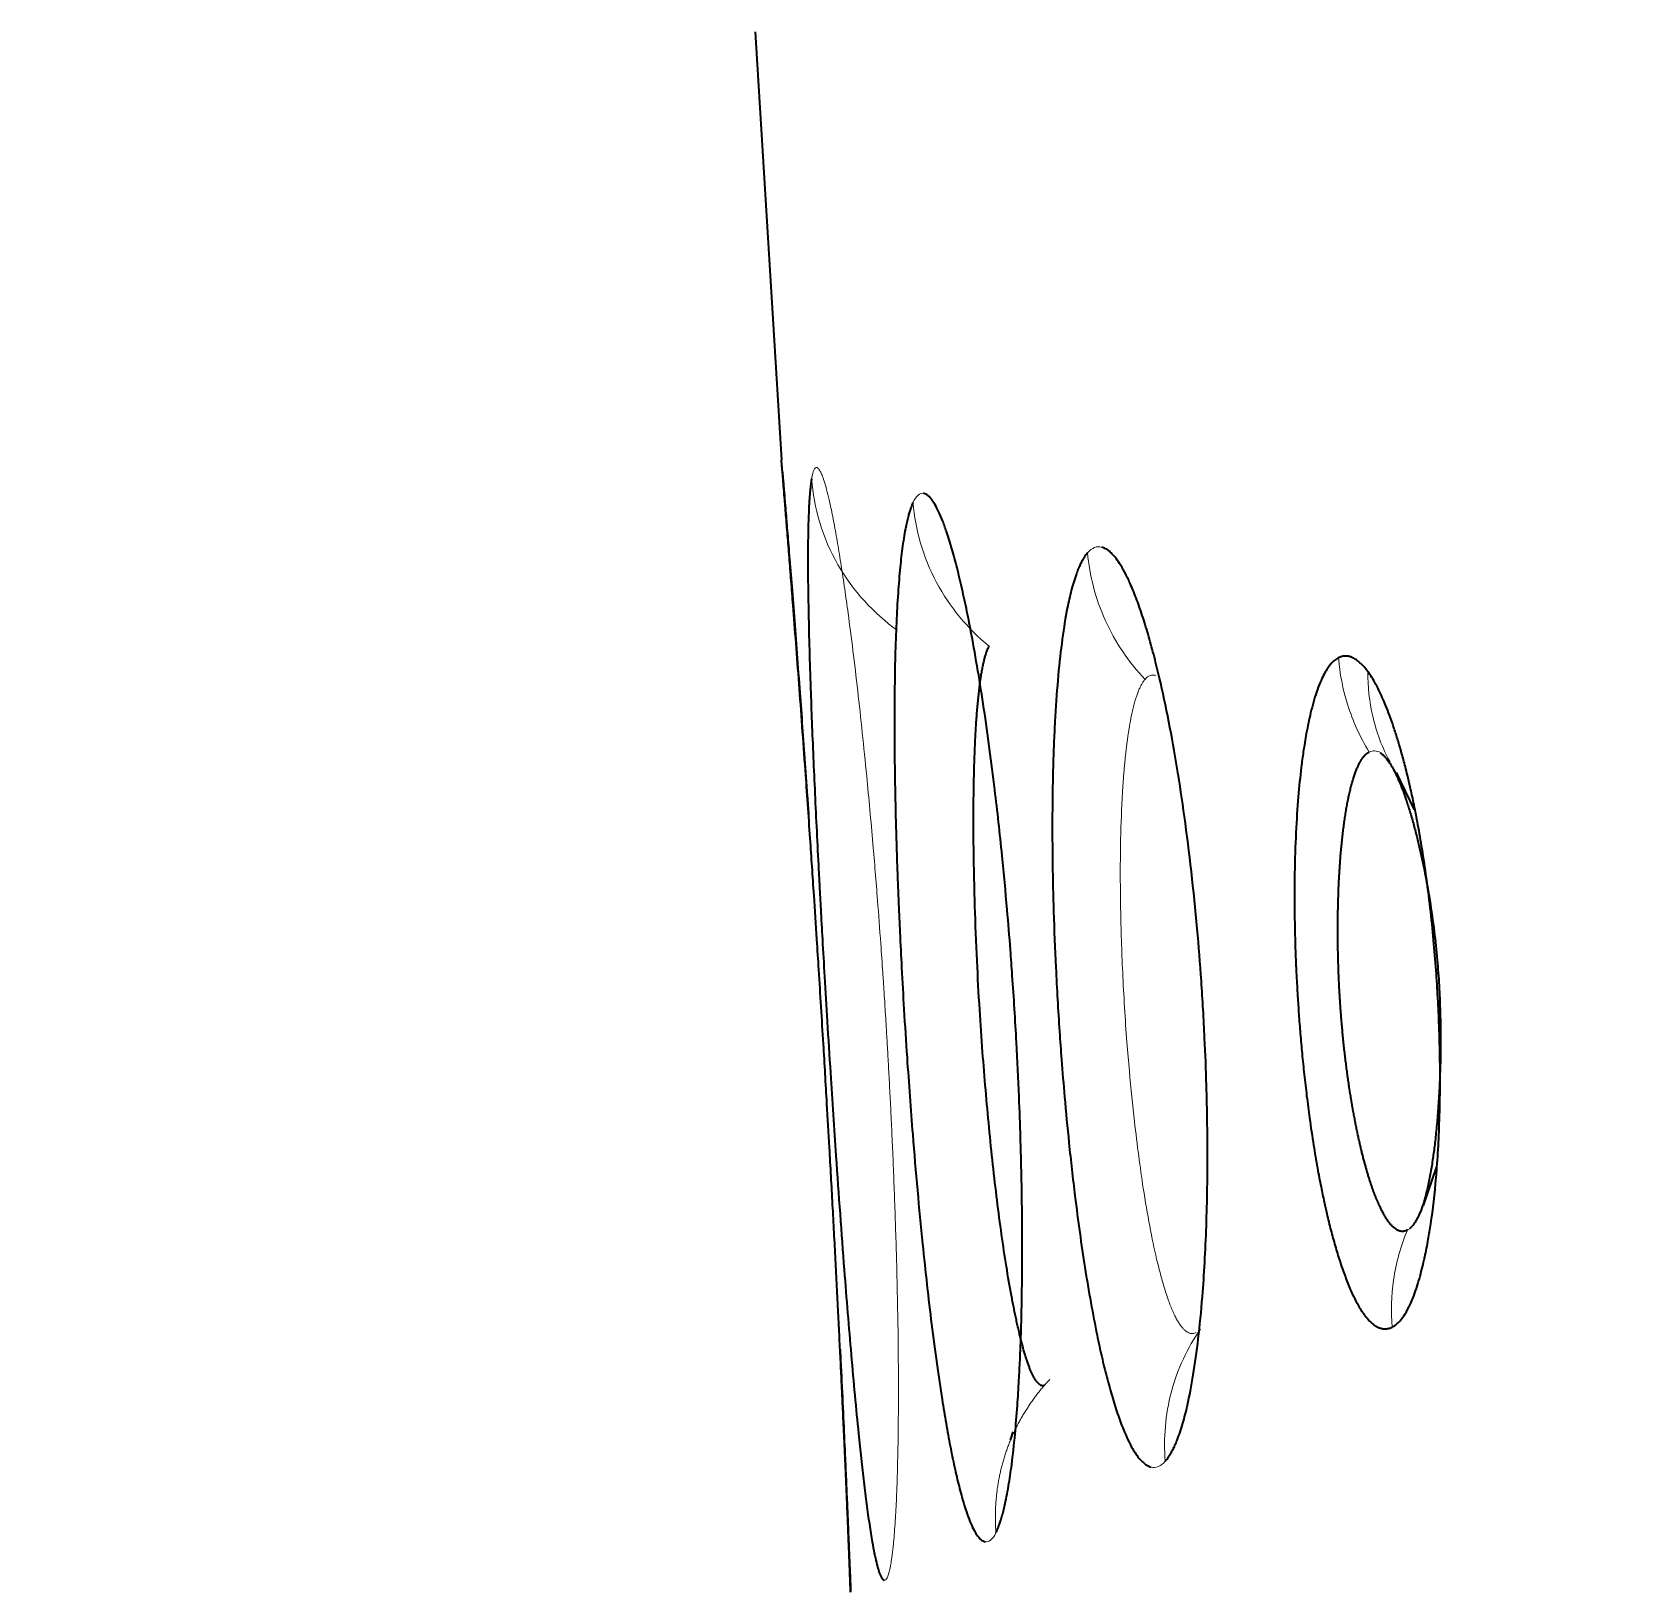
# Model space of a CAD drawing. Header units: inches. Extents: x -1096 to 3103, y -191 to 3207.
# Drawn here: x 3075.019 to 3078.842, y 1539.965 to 1543.708 of the extents above; entities that cross this region are included whole.
import ezdxf

# ---------------------------------------------------------------- set-up
doc = ezdxf.new("R2010")
doc.units = ezdxf.units.IN

msp = doc.modelspace()

# ---------------------------------------------------------------- linework, layer by layer
at = {"lineweight": 35}
for p, q in [((3076.7545, 1543.708), (3076.8173, 1542.681)), ((3078.3367, 1541.8415), (3078.2933, 1541.931)), ((3078.3584, 1540.8928), (3078.3902, 1540.9865)), ((3077.3673, 1540.3294), (3077.3738, 1540.3494)), ((3076.9836, 1539.9651), (3076.9824, 1539.9945))]:
    msp.add_line(p, q, dxfattribs=at)
at = {"lineweight": 13}
for points, knots in [([(3082.665, 1493.7042), (3082.6004, 1494.6346), (3082.4711, 1496.4949), (3082.2773, 1499.2845), (3082.0837, 1502.0724), (3081.8901, 1504.8587), (3081.6967, 1507.6432), (3081.5035, 1510.4261), (3081.3103, 1513.2073), (3081.1174, 1515.9868), (3080.9245, 1518.7646), (3080.7318, 1521.5408), (3080.5392, 1524.3152), (3080.3468, 1527.088), (3080.1545, 1529.8591), (3079.9623, 1532.6286), (3079.7703, 1535.3963), (3079.5785, 1538.1624), (3079.3867, 1540.9268), (3079.1952, 1543.6895), (3079.0037, 1546.4505), (3078.8124, 1549.2098), (3078.6213, 1551.9675), (3078.4303, 1554.7235), (3078.2395, 1557.4778), (3078.0488, 1560.2304), (3077.8583, 1562.9813), (3077.6679, 1565.7306), (3077.4776, 1568.4781), (3077.2876, 1571.224), (3077.0976, 1573.9683), (3076.9079, 1576.7108), (3076.7183, 1579.4516), (3076.5288, 1582.1908), (3076.3395, 1584.9283), (3076.1504, 1587.6641), (3075.9614, 1590.3983), (3075.7726, 1593.1307), (3075.5839, 1595.8615), (3075.3954, 1598.5906), (3075.2071, 1601.318), (3075.0816, 1603.1357), (3075.0189, 1604.0443)], [0, 0, 0, 0, 0.025296, 0.050577, 0.075843, 0.101093, 0.126328, 0.151549, 0.176754, 0.201943, 0.227118, 0.252277, 0.277422, 0.302551, 0.327664, 0.352763, 0.377847, 0.402915, 0.427968, 0.453006, 0.478029, 0.503036, 0.528029, 0.553006, 0.577968, 0.602915, 0.627846, 0.652763, 0.677664, 0.70255, 0.727421, 0.752277, 0.777118, 0.801943, 0.826753, 0.851548, 0.876328, 0.901093, 0.925842, 0.950577, 0.975296, 1, 1, 1, 1]), ([(3077.0776, 1540.0201), (3077.0779, 1540.0215), (3077.0785, 1540.0244), (3077.0794, 1540.0294), (3077.0805, 1540.0356), (3077.0817, 1540.0431), (3077.0829, 1540.0522), (3077.0843, 1540.0629), (3077.0857, 1540.0757), (3077.0881, 1540.1004), (3077.0911, 1540.1394), (3077.0941, 1540.1998), (3077.0962, 1540.2657), (3077.0976, 1540.3341), (3077.0981, 1540.3955), (3077.0983, 1540.4468), (3077.0982, 1540.4859), (3077.098, 1540.5114), (3077.0978, 1540.5488), (3077.0972, 1540.6032), (3077.0957, 1540.6807), (3077.0939, 1540.7569), (3077.0917, 1540.831), (3077.0893, 1540.9025), (3077.0867, 1540.9708), (3077.0839, 1541.0356), (3077.0811, 1541.0965), (3077.0783, 1541.1534), (3077.0755, 1541.2061), (3077.0729, 1541.2544), (3077.0703, 1541.2983), (3077.068, 1541.3377), (3077.0658, 1541.3725), (3077.0639, 1541.4027), (3077.0622, 1541.4284), (3077.0596, 1541.4674), (3077.0551, 1541.5326), (3077.0473, 1541.6364), (3077.0362, 1541.772), (3077.0238, 1541.9064), (3077.0115, 1542.0281), (3077.0005, 1542.129), (3076.9891, 1542.2252), (3076.9786, 1542.306), (3076.9692, 1542.3733), (3076.9608, 1542.4294), (3076.9522, 1542.4821), (3076.9436, 1542.5303), (3076.9358, 1542.569), (3076.9289, 1542.5989), (3076.923, 1542.6213), (3076.9176, 1542.6382), (3076.9129, 1542.6497), (3076.9092, 1542.6567), (3076.9063, 1542.6605), (3076.904, 1542.6623), (3076.9028, 1542.6628), (3076.9023, 1542.663)], [0, 0, 0, 0, 0.004871, 0.010578, 0.01712, 0.024496, 0.032707, 0.04175, 0.051625, 0.062329, 0.094589, 0.123218, 0.15516, 0.18238, 0.204891, 0.222679, 0.235716, 0.243991, 0.247499, 0.271695, 0.294713, 0.316538, 0.337157, 0.356565, 0.37478, 0.391814, 0.407679, 0.422379, 0.435915, 0.448289, 0.459502, 0.469554, 0.478448, 0.486184, 0.492762, 0.498184, 0.516133, 0.543052, 0.578986, 0.624001, 0.654391, 0.6855, 0.717302, 0.749771, 0.772746, 0.796758, 0.821822, 0.847959, 0.875186, 0.895512, 0.916051, 0.936799, 0.954889, 0.970256, 0.9829, 0.992817, 1, 1, 1, 1]), ([(3076.8899, 1542.6362), (3076.895, 1542.5663), (3076.9372, 1542.4232), (3077.0391, 1542.3129), (3077.0955, 1542.2725)], [0, 0, 0, 0, 0.506112, 1, 1, 1, 1]), ([(3077.1331, 1542.579), (3077.1385, 1542.5141), (3077.1765, 1542.3817), (3077.2655, 1542.2754), (3077.3156, 1542.2344)], [0, 0, 0, 0, 0.504387, 1, 1, 1, 1]), ([(3077.552, 1542.4583), (3077.5568, 1542.4039), (3077.5855, 1542.2919), (3077.6511, 1542.1955), (3077.6899, 1542.1547)], [0, 0, 0, 0, 0.494789, 1, 1, 1, 1]), ([(3078.1542, 1542.2064), (3078.1572, 1542.169), (3078.1725, 1542.0898), (3078.2061, 1542.0159), (3078.2279, 1541.9804)], [0, 0, 0, 0, 0.474729, 1, 1, 1, 1]), ([(3077.6899, 1542.1547), (3077.6893, 1542.1539), (3077.6879, 1542.1523), (3077.6859, 1542.1495), (3077.6839, 1542.1465), (3077.682, 1542.1432), (3077.68, 1542.1397), (3077.6781, 1542.1359), (3077.6763, 1542.1318), (3077.6744, 1542.1274), (3077.6726, 1542.1228), (3077.6708, 1542.1179), (3077.6691, 1542.1127), (3077.6674, 1542.1073), (3077.6657, 1542.1016), (3077.664, 1542.0957), (3077.6624, 1542.0895), (3077.6608, 1542.083), (3077.6592, 1542.0762), (3077.6577, 1542.0692), (3077.6562, 1542.062), (3077.6548, 1542.0545), (3077.6534, 1542.0467), (3077.652, 1542.0387), (3077.6507, 1542.0305), (3077.6494, 1542.022), (3077.6481, 1542.0132), (3077.6469, 1542.0042), (3077.6457, 1541.995), (3077.6446, 1541.9855), (3077.6435, 1541.9758), (3077.6424, 1541.9659), (3077.6414, 1541.9557), (3077.6404, 1541.9453), (3077.6395, 1541.9347), (3077.6386, 1541.9239), (3077.6378, 1541.9129), (3077.637, 1541.9016), (3077.6362, 1541.8902), (3077.6355, 1541.8785), (3077.6349, 1541.8667), (3077.6327, 1541.8231), (3077.6303, 1541.7392), (3077.6307, 1541.6033), (3077.6357, 1541.4487), (3077.6436, 1541.316), (3077.6538, 1541.1963), (3077.6661, 1541.0756), (3077.687, 1540.9157), (3077.708, 1540.8037), (3077.7232, 1540.742), (3077.7285, 1540.7216), (3077.7339, 1540.7028), (3077.7392, 1540.6854), (3077.7445, 1540.6696), (3077.7498, 1540.6552), (3077.755, 1540.6423), (3077.7602, 1540.6307), (3077.7653, 1540.6206), (3077.7704, 1540.6118), (3077.7754, 1540.6044), (3077.7804, 1540.5982), (3077.7852, 1540.5932), (3077.79, 1540.5895), (3077.7947, 1540.587), (3077.7993, 1540.5855), (3077.8038, 1540.5852), (3077.8083, 1540.5858), (3077.8112, 1540.5871), (3077.8126, 1540.5877)], [0, 0, 0, 0, 0.005972, 0.011955, 0.017951, 0.02396, 0.02998, 0.036012, 0.042055, 0.048111, 0.054177, 0.060255, 0.066344, 0.072444, 0.078555, 0.084677, 0.09081, 0.096952, 0.103106, 0.109269, 0.115443, 0.121626, 0.127819, 0.134022, 0.140234, 0.146455, 0.152686, 0.158926, 0.165175, 0.171432, 0.177698, 0.183972, 0.190255, 0.196546, 0.202844, 0.209151, 0.215465, 0.221787, 0.228116, 0.234452, 0.240795, 0.247145, 0.303261, 0.364171, 0.429645, 0.499403, 0.528824, 0.581401, 0.656184, 0.751772, 0.766496, 0.781024, 0.795358, 0.809499, 0.823451, 0.837216, 0.850794, 0.86419, 0.877403, 0.890438, 0.903295, 0.915977, 0.928485, 0.940822, 0.952989, 0.964989, 0.976822, 0.988492, 1, 1, 1, 1]), ([(3078.2247, 1542.173), (3078.2244, 1542.1371), (3078.2324, 1542.0612), (3078.2594, 1541.9905), (3078.2778, 1541.9565)], [0, 0, 0, 0, 0.475307, 1, 1, 1, 1]), ([(3078.2827, 1540.6009), (3078.2797, 1540.6382), (3078.2821, 1540.7185), (3078.3036, 1540.7957), (3078.3194, 1540.8336)], [0, 0, 0, 0, 0.47368, 1, 1, 1, 1]), ([(3077.7385, 1540.279), (3077.7339, 1540.334), (3077.7387, 1540.3911), (3077.7677, 1540.4999), (3077.7919, 1540.5514), (3077.823, 1540.596)], [0, 0, 0, 0, 0.5, 0.5, 1, 1, 1, 1]), ([(3077.3323, 1540.1078), (3077.332, 1540.1116), (3077.3315, 1540.1191), (3077.331, 1540.1304), (3077.3308, 1540.1417), (3077.3309, 1540.1531), (3077.3312, 1540.1645), (3077.3317, 1540.1759), (3077.3326, 1540.1874), (3077.3337, 1540.1988), (3077.3351, 1540.2103), (3077.3368, 1540.2217), (3077.3387, 1540.2331), (3077.3409, 1540.2445), (3077.3434, 1540.2558), (3077.3461, 1540.267), (3077.3492, 1540.2782), (3077.3525, 1540.2894), (3077.356, 1540.3004), (3077.3599, 1540.3113), (3077.364, 1540.3222), (3077.3684, 1540.3329), (3077.3731, 1540.3435), (3077.378, 1540.3539), (3077.3831, 1540.3643), (3077.3885, 1540.3745), (3077.3941, 1540.3846), (3077.3999, 1540.3945), (3077.406, 1540.4042), (3077.4123, 1540.4138), (3077.4187, 1540.4232), (3077.4254, 1540.4324), (3077.4323, 1540.4414), (3077.4393, 1540.4502), (3077.4465, 1540.4589), (3077.4539, 1540.4673), (3077.459, 1540.4727), (3077.4616, 1540.4754)], [0, 0, 0, 0, 0.027908, 0.055946, 0.084105, 0.112377, 0.140752, 0.16922, 0.197774, 0.226402, 0.255097, 0.283849, 0.31265, 0.341491, 0.370364, 0.399263, 0.428179, 0.457105, 0.486037, 0.514968, 0.543893, 0.572806, 0.601702, 0.630574, 0.659415, 0.688216, 0.716971, 0.745671, 0.774306, 0.802869, 0.83135, 0.85974, 0.888029, 0.916209, 0.94427, 0.972204, 1, 1, 1, 1])]:
    msp.add_open_spline(points, degree=3, knots=knots, dxfattribs=at)
at = {"lineweight": 35}
for points, knots in [([(3076.9824, 1539.9945), (3076.9824, 1539.9959), (3076.9822, 1539.999), (3076.982, 1540.0043), (3076.9818, 1540.0107), (3076.9815, 1540.0186), (3076.9811, 1540.028), (3076.9806, 1540.0392), (3076.9801, 1540.0525), (3076.9791, 1540.0781), (3076.9775, 1540.1184), (3076.9748, 1540.1812), (3076.9719, 1540.2499), (3076.9687, 1540.3215), (3076.9658, 1540.3852), (3076.9634, 1540.4379), (3076.9615, 1540.4774), (3076.9604, 1540.5021), (3076.9589, 1540.5326), (3076.9569, 1540.5747), (3076.9539, 1540.6353), (3076.9507, 1540.6978), (3076.9474, 1540.762), (3076.944, 1540.8276), (3076.9404, 1540.8943), (3076.9367, 1540.9623), (3076.9321, 1541.0431), (3076.9261, 1541.1488), (3076.9177, 1541.2914), (3076.9095, 1541.4233), (3076.9019, 1541.5423), (3076.895, 1541.6483), (3076.8858, 1541.7852), (3076.8763, 1541.9209), (3076.8674, 1542.0438), (3076.8598, 1542.146), (3076.8525, 1542.2432), (3076.8462, 1542.3246), (3076.8409, 1542.3924), (3076.8364, 1542.449), (3076.8322, 1542.5019), (3076.8283, 1542.5503), (3076.8252, 1542.589), (3076.8227, 1542.6189), (3076.8209, 1542.6411), (3076.8195, 1542.6577), (3076.8185, 1542.6689), (3076.818, 1542.6756), (3076.8177, 1542.6791), (3076.8175, 1542.6806), (3076.8175, 1542.6809), (3076.8175, 1542.6811)], [0, 0, 0, 0, 0.004851, 0.010544, 0.017077, 0.024451, 0.032664, 0.041716, 0.051605, 0.062329, 0.094554, 0.123216, 0.155817, 0.183478, 0.20621, 0.223998, 0.236815, 0.244647, 0.247492, 0.265422, 0.283346, 0.301256, 0.319144, 0.336999, 0.354814, 0.372597, 0.390528, 0.417453, 0.453346, 0.498174, 0.516577, 0.543646, 0.579428, 0.623988, 0.65447, 0.68561, 0.717381, 0.749756, 0.77274, 0.796758, 0.821822, 0.847956, 0.875175, 0.895509, 0.91605, 0.936793, 0.954918, 0.970304, 0.982949, 0.99285, 1, 1, 1, 1]), ([(3076.8199, 1542.6517), (3076.82, 1542.6501), (3076.8203, 1542.6466), (3076.8208, 1542.6404), (3076.8215, 1542.6326), (3076.8223, 1542.6229), (3076.8233, 1542.6109), (3076.8245, 1542.5962), (3076.8267, 1542.5696), (3076.83, 1542.5288), (3076.835, 1542.4674), (3076.8405, 1542.3979), (3076.8468, 1542.3179), (3076.8535, 1542.2299), (3076.8603, 1542.1404), (3076.8668, 1542.0517), (3076.873, 1541.9655), (3076.8783, 1541.8908), (3076.8815, 1541.8449), (3076.8826, 1541.8294)], [0, 0, 0, 0, 0.016385, 0.036154, 0.059304, 0.085832, 0.115732, 0.148994, 0.185602, 0.281552, 0.367082, 0.46002, 0.552803, 0.645422, 0.737888, 0.812881, 0.887715, 0.962435, 1, 1, 1, 1]), ([(3076.8899, 1542.6362), (3076.8897, 1542.6347), (3076.8891, 1542.6314), (3076.8883, 1542.6254), (3076.8874, 1542.618), (3076.8864, 1542.6087), (3076.8853, 1542.5971), (3076.8843, 1542.5831), (3076.8829, 1542.5575), (3076.8815, 1542.518), (3076.8808, 1542.4585), (3076.8811, 1542.3908), (3076.8823, 1542.3129), (3076.8843, 1542.227), (3076.8871, 1542.1395), (3076.8903, 1542.0528), (3076.8938, 1541.9684), (3076.8977, 1541.8808), (3076.902, 1541.7904), (3076.9057, 1541.716), (3076.909, 1541.6536), (3076.912, 1541.5984), (3076.916, 1541.5259), (3076.9212, 1541.4361), (3076.9276, 1541.3289), (3076.9366, 1541.1847), (3076.9501, 1540.9812), (3076.964, 1540.7884), (3076.9763, 1540.6333), (3076.9848, 1540.5324), (3076.9935, 1540.4351), (3077.0015, 1540.353), (3077.0087, 1540.2845), (3077.0152, 1540.2278), (3077.0218, 1540.1748), (3077.0286, 1540.1266), (3077.0348, 1540.0879), (3077.0404, 1540.0578), (3077.0454, 1540.0353), (3077.05, 1540.0183), (3077.0541, 1540.0068), (3077.0575, 1539.9998), (3077.0603, 1539.9959), (3077.0624, 1539.994), (3077.0636, 1539.9935), (3077.0642, 1539.9933)], [0, 0, 0, 0, 0.005494, 0.012115, 0.01986, 0.028729, 0.03872, 0.049829, 0.062052, 0.094151, 0.122729, 0.153801, 0.184823, 0.215792, 0.246711, 0.271794, 0.29682, 0.321805, 0.346754, 0.371667, 0.381839, 0.396331, 0.415138, 0.438248, 0.465644, 0.497302, 0.548712, 0.623102, 0.653082, 0.684066, 0.71606, 0.749093, 0.772387, 0.796618, 0.821777, 0.847855, 0.874829, 0.895219, 0.915809, 0.936603, 0.954502, 0.96979, 0.982469, 0.99254, 1, 1, 1, 1]), ([(3077.1331, 1542.579), (3077.1325, 1542.5776), (3077.1312, 1542.5747), (3077.1291, 1542.5694), (3077.1267, 1542.5627), (3077.1241, 1542.5543), (3077.1212, 1542.5439), (3077.1181, 1542.5311), (3077.1132, 1542.5078), (3077.1074, 1542.4715), (3077.1013, 1542.4167), (3077.0965, 1542.3541), (3077.0926, 1542.2817), (3077.09, 1542.2017), (3077.0887, 1542.1143), (3077.0885, 1542.0199), (3077.0895, 1541.9196), (3077.0917, 1541.8148), (3077.0943, 1541.7303), (3077.0967, 1541.6636), (3077.0988, 1541.6108), (3077.1018, 1541.5424), (3077.106, 1541.458), (3077.1116, 1541.3579), (3077.1202, 1541.2236), (3077.1343, 1541.0318), (3077.154, 1540.8133), (3077.178, 1540.5994), (3077.1974, 1540.4604), (3077.2125, 1540.3689), (3077.2224, 1540.3145), (3077.2328, 1540.2637), (3077.2437, 1540.2174), (3077.2539, 1540.1801), (3077.2634, 1540.1509), (3077.272, 1540.1288), (3077.2801, 1540.1121), (3077.2874, 1540.1005), (3077.2936, 1540.0932), (3077.2987, 1540.089), (3077.3027, 1540.0868), (3077.305, 1540.0861), (3077.306, 1540.0858)], [0, 0, 0, 0, 0.005535, 0.012183, 0.019942, 0.028811, 0.038788, 0.049871, 0.062054, 0.094209, 0.122734, 0.153803, 0.184827, 0.215802, 0.246733, 0.278099, 0.30937, 0.340568, 0.371697, 0.382255, 0.396981, 0.415868, 0.438907, 0.466079, 0.497361, 0.548022, 0.623188, 0.68393, 0.749069, 0.772479, 0.79677, 0.821932, 0.847957, 0.874823, 0.895203, 0.915794, 0.936601, 0.954404, 0.969644, 0.982324, 0.992443, 1, 1, 1, 1]), ([(3077.3323, 1540.1078), (3077.333, 1540.1092), (3077.3344, 1540.1123), (3077.3368, 1540.1177), (3077.3395, 1540.1245), (3077.3425, 1540.133), (3077.3458, 1540.1435), (3077.3494, 1540.1562), (3077.3552, 1540.1797), (3077.3623, 1540.2162), (3077.3708, 1540.2737), (3077.3779, 1540.3383), (3077.3835, 1540.4074), (3077.3873, 1540.4681), (3077.3898, 1540.517), (3077.3912, 1540.5518), (3077.3927, 1540.5944), (3077.3942, 1540.6513), (3077.3953, 1540.7306), (3077.3955, 1540.813), (3077.3949, 1540.8981), (3077.3934, 1540.9787), (3077.3911, 1541.0638), (3077.3875, 1541.1631), (3077.3813, 1541.2935), (3077.374, 1541.4115), (3077.3662, 1541.5177), (3077.3584, 1541.6143), (3077.3462, 1541.7442), (3077.3319, 1541.8734), (3077.317, 1541.99), (3077.3035, 1542.0857), (3077.2889, 1542.1775), (3077.2752, 1542.2548), (3077.2625, 1542.3193), (3077.2509, 1542.3731), (3077.2388, 1542.4236), (3077.2262, 1542.4699), (3077.2146, 1542.5072), (3077.204, 1542.5364), (3077.1945, 1542.5583), (3077.1857, 1542.575), (3077.1778, 1542.5866), (3077.1713, 1542.5938), (3077.166, 1542.5979), (3077.162, 1542.6), (3077.1597, 1542.6007), (3077.1587, 1542.601)], [0, 0, 0, 0, 0.005679, 0.012434, 0.020265, 0.029172, 0.039152, 0.050205, 0.062327, 0.094652, 0.123214, 0.158, 0.187168, 0.210728, 0.228653, 0.240913, 0.247497, 0.272601, 0.297685, 0.322728, 0.347701, 0.372604, 0.391847, 0.41921, 0.454671, 0.498201, 0.514895, 0.541397, 0.577751, 0.624024, 0.654257, 0.685314, 0.71717, 0.749799, 0.77284, 0.796886, 0.821949, 0.848052, 0.87521, 0.895528, 0.916063, 0.936811, 0.954812, 0.970135, 0.982776, 0.992733, 1, 1, 1, 1]), ([(3077.552, 1542.4583), (3077.5511, 1542.4573), (3077.5492, 1542.455), (3077.5462, 1542.4508), (3077.5427, 1542.4455), (3077.5388, 1542.4388), (3077.5345, 1542.4304), (3077.5299, 1542.4201), (3077.5225, 1542.401), (3077.5133, 1542.371), (3077.5017, 1542.3198), (3077.4909, 1542.2532), (3077.4812, 1542.1663), (3077.4755, 1542.0887), (3077.4721, 1542.0231), (3077.4698, 1541.9677), (3077.4678, 1541.8885), (3077.4672, 1541.801), (3077.468, 1541.7004), (3077.4704, 1541.5924), (3077.4757, 1541.4578), (3077.4826, 1541.3386), (3077.49, 1541.2353), (3077.4973, 1541.1456), (3077.5078, 1541.0353), (3077.5236, 1540.8957), (3077.5457, 1540.7364), (3077.5682, 1540.6116), (3077.5862, 1540.5288), (3077.5982, 1540.4795), (3077.6109, 1540.4334), (3077.6243, 1540.3912), (3077.637, 1540.3569), (3077.6489, 1540.3298), (3077.6598, 1540.309), (3077.6702, 1540.2929), (3077.6796, 1540.2815), (3077.6876, 1540.2741), (3077.6942, 1540.2695), (3077.6995, 1540.2668), (3077.7025, 1540.2657), (3077.7039, 1540.2652)], [0, 0, 0, 0, 0.005607, 0.012302, 0.020083, 0.028949, 0.0389, 0.049931, 0.062039, 0.09429, 0.122704, 0.164093, 0.205413, 0.246661, 0.2615, 0.282312, 0.30911, 0.346899, 0.371661, 0.408236, 0.450128, 0.497272, 0.518111, 0.546036, 0.581065, 0.623252, 0.683675, 0.749134, 0.772649, 0.796989, 0.822148, 0.848115, 0.87487, 0.895219, 0.915802, 0.936626, 0.954273, 0.969433, 0.982108, 0.992297, 1, 1, 1, 1]), ([(3077.7385, 1540.279), (3077.7394, 1540.2801), (3077.7414, 1540.2825), (3077.7446, 1540.2867), (3077.7483, 1540.2921), (3077.7525, 1540.2989), (3077.757, 1540.3073), (3077.762, 1540.3176), (3077.7701, 1540.3368), (3077.7804, 1540.3671), (3077.7987, 1540.4389), (3077.8152, 1540.5394), (3077.8273, 1540.6635), (3077.8335, 1540.7552), (3077.8374, 1540.8425), (3077.8396, 1540.934), (3077.8401, 1541.0179), (3077.8394, 1541.1004), (3077.8374, 1541.1885), (3077.8331, 1541.3016), (3077.8258, 1541.4276), (3077.8115, 1541.6084), (3077.7917, 1541.7819), (3077.7673, 1541.9437), (3077.7472, 1542.0558), (3077.7285, 1542.1433), (3077.7122, 1542.2096), (3077.699, 1542.2582), (3077.685, 1542.3041), (3077.6703, 1542.3465), (3077.6563, 1542.3809), (3077.6435, 1542.408), (3077.6319, 1542.4287), (3077.6209, 1542.4447), (3077.611, 1542.4561), (3077.6027, 1542.4635), (3077.5959, 1542.468), (3077.5906, 1542.4706), (3077.5875, 1542.4716), (3077.5862, 1542.4721)], [0, 0, 0, 0, 0.005759, 0.012569, 0.020429, 0.029339, 0.039298, 0.050303, 0.062353, 0.094825, 0.123265, 0.204929, 0.247428, 0.278823, 0.310177, 0.341444, 0.372596, 0.393012, 0.420777, 0.455872, 0.498271, 0.537025, 0.623967, 0.664109, 0.706062, 0.749764, 0.772822, 0.796879, 0.82195, 0.848056, 0.875213, 0.895506, 0.916041, 0.936812, 0.954675, 0.969928, 0.982569, 0.992595, 1, 1, 1, 1]), ([(3077.4488, 1540.4609), (3077.4483, 1540.4607), (3077.4473, 1540.4604), (3077.4457, 1540.4601), (3077.4442, 1540.4601), (3077.4426, 1540.4603), (3077.4411, 1540.4608), (3077.4395, 1540.4614), (3077.438, 1540.4623), (3077.4364, 1540.4634), (3077.4349, 1540.4647), (3077.4333, 1540.4662), (3077.4318, 1540.4679), (3077.4302, 1540.4698), (3077.4286, 1540.4719), (3077.4271, 1540.4742), (3077.4255, 1540.4767), (3077.424, 1540.4793), (3077.4224, 1540.4822), (3077.4209, 1540.4852), (3077.4193, 1540.4884), (3077.4178, 1540.4917), (3077.4162, 1540.4952), (3077.4147, 1540.4989), (3077.4131, 1540.5028), (3077.4116, 1540.5068), (3077.4101, 1540.5109), (3077.4085, 1540.5152), (3077.407, 1540.5197), (3077.4055, 1540.5242), (3077.404, 1540.529), (3077.4024, 1540.5339), (3077.4009, 1540.5389), (3077.3994, 1540.544), (3077.3979, 1540.5493), (3077.3964, 1540.5546), (3077.395, 1540.5602), (3077.3935, 1540.5658), (3077.392, 1540.5715), (3077.3905, 1540.5774), (3077.3891, 1540.5833), (3077.3876, 1540.5894), (3077.3862, 1540.5956), (3077.3848, 1540.6018), (3077.3833, 1540.6082), (3077.3819, 1540.6146), (3077.3805, 1540.6212), (3077.3791, 1540.6278), (3077.3777, 1540.6345), (3077.3763, 1540.6413), (3077.3749, 1540.6482), (3077.3735, 1540.6551), (3077.3722, 1540.6621), (3077.3708, 1540.6691), (3077.3658, 1540.6958), (3077.3573, 1540.7449), (3077.3457, 1540.8219), (3077.3349, 1540.904), (3077.3249, 1540.99), (3077.3158, 1541.0787), (3077.3075, 1541.1691), (3077.2998, 1541.2636), (3077.2927, 1541.3674), (3077.2864, 1541.4853), (3077.2813, 1541.6172), (3077.2782, 1541.7585), (3077.2783, 1541.8578), (3077.2795, 1541.9167), (3077.28, 1541.9387), (3077.2806, 1541.9601), (3077.2814, 1541.9809), (3077.2822, 1542.001), (3077.2832, 1542.0204), (3077.2843, 1542.0392), (3077.2854, 1542.0573), (3077.2867, 1542.0747), (3077.2881, 1542.0913), (3077.2896, 1542.1073), (3077.2912, 1542.1224), (3077.2929, 1542.1368), (3077.2947, 1542.1504), (3077.2966, 1542.1632), (3077.2986, 1542.1752), (3077.3007, 1542.1863), (3077.303, 1542.1966), (3077.3053, 1542.206), (3077.3077, 1542.2145), (3077.3103, 1542.2221), (3077.3129, 1542.2288), (3077.3147, 1542.2325), (3077.3156, 1542.2344)], [0, 0, 0, 0, 0.005385, 0.010743, 0.016075, 0.021379, 0.026657, 0.031908, 0.037132, 0.042331, 0.047503, 0.05265, 0.057771, 0.062867, 0.067937, 0.072983, 0.078003, 0.082999, 0.08797, 0.092916, 0.097838, 0.102736, 0.107609, 0.112459, 0.117284, 0.122086, 0.126864, 0.131618, 0.136349, 0.141057, 0.145741, 0.150403, 0.155041, 0.159656, 0.164247, 0.168814, 0.173358, 0.177878, 0.182373, 0.186844, 0.191291, 0.195713, 0.20011, 0.204483, 0.208831, 0.213154, 0.217452, 0.221726, 0.225974, 0.230197, 0.234395, 0.238568, 0.242716, 0.246838, 0.250935, 0.288681, 0.325823, 0.362396, 0.398404, 0.433842, 0.468715, 0.503056, 0.540782, 0.584789, 0.635038, 0.691409, 0.753762, 0.764457, 0.775149, 0.785841, 0.796532, 0.807223, 0.817915, 0.828606, 0.839297, 0.849989, 0.86068, 0.871371, 0.882062, 0.892754, 0.90345, 0.91415, 0.924857, 0.935573, 0.946299, 0.957033, 0.967773, 0.978515, 0.989258, 1, 1, 1, 1]), ([(3078.1542, 1542.2064), (3078.153, 1542.2057), (3078.1501, 1542.2041), (3078.1454, 1542.2007), (3078.1398, 1542.1958), (3078.1333, 1542.1887), (3078.1261, 1542.1786), (3078.1182, 1542.165), (3078.1098, 1542.147), (3078.0991, 1542.1184), (3078.0877, 1542.0784), (3078.0774, 1542.0289), (3078.0701, 1541.9845), (3078.0634, 1541.9345), (3078.057, 1541.8714), (3078.0515, 1541.7863), (3078.0488, 1541.7019), (3078.0484, 1541.6266), (3078.049, 1541.5681), (3078.0502, 1541.5174), (3078.0518, 1541.4748), (3078.0534, 1541.4406), (3078.0548, 1541.4149), (3078.0566, 1541.386), (3078.0589, 1541.3502), (3078.0624, 1541.3042), (3078.0667, 1541.256), (3078.0718, 1541.206), (3078.0778, 1541.1544), (3078.0852, 1541.0975), (3078.0938, 1541.0396), (3078.1031, 1540.9848), (3078.1117, 1540.9396), (3078.1192, 1540.9034), (3078.1255, 1540.8754), (3078.1325, 1540.8462), (3078.1409, 1540.8137), (3078.1516, 1540.7766), (3078.1631, 1540.7412), (3078.1753, 1540.7081), (3078.1884, 1540.6777), (3078.2027, 1540.6499), (3078.2163, 1540.6293), (3078.2281, 1540.6157), (3078.2368, 1540.608), (3078.2435, 1540.6034), (3078.2473, 1540.6014), (3078.2489, 1540.6006)], [0, 0, 0, 0, 0.007927, 0.018047, 0.030341, 0.044774, 0.061331, 0.080032, 0.100901, 0.123961, 0.165411, 0.200215, 0.228296, 0.249582, 0.288168, 0.330442, 0.376231, 0.405367, 0.430757, 0.452472, 0.470562, 0.485045, 0.495918, 0.503183, 0.521674, 0.541199, 0.561766, 0.583382, 0.606044, 0.629763, 0.659938, 0.686474, 0.70932, 0.72842, 0.743728, 0.755212, 0.778105, 0.801942, 0.826697, 0.85234, 0.878837, 0.907003, 0.938891, 0.960077, 0.977306, 0.990609, 1, 1, 1, 1]), ([(3078.1881, 1542.2067), (3078.187, 1542.2072), (3078.185, 1542.2081), (3078.182, 1542.2091), (3078.179, 1542.2098), (3078.1761, 1542.2103), (3078.1732, 1542.2106), (3078.1704, 1542.2107), (3078.1676, 1542.2105), (3078.1648, 1542.2101), (3078.1621, 1542.2095), (3078.1594, 1542.2087), (3078.1568, 1542.2076), (3078.1551, 1542.2068), (3078.1542, 1542.2064)], [0, 0, 0, 0, 0.087917, 0.174953, 0.261133, 0.346481, 0.43102, 0.514775, 0.597754, 0.67993, 0.761271, 0.841747, 0.921332, 1, 1, 1, 1]), ([(3078.2827, 1540.6009), (3078.2841, 1540.6016), (3078.2876, 1540.6035), (3078.2939, 1540.6079), (3078.3021, 1540.6157), (3078.3121, 1540.6286), (3078.3235, 1540.6487), (3078.3366, 1540.6791), (3078.3496, 1540.7194), (3078.3608, 1540.7653), (3078.3692, 1540.8081), (3078.3792, 1540.869), (3078.3898, 1540.9609), (3078.3959, 1541.0658), (3078.398, 1541.1612), (3078.3981, 1541.2367), (3078.3961, 1541.3177), (3078.3928, 1541.3901), (3078.3884, 1541.459), (3078.3825, 1541.5313), (3078.3744, 1541.6086), (3078.3647, 1541.6844), (3078.3542, 1541.7531), (3078.3442, 1541.8101), (3078.335, 1541.8568), (3078.3269, 1541.894), (3078.3203, 1541.9224), (3078.3134, 1541.9498), (3078.3058, 1541.9781), (3078.2969, 1542.0088), (3078.2879, 1542.037), (3078.279, 1542.0627), (3078.2702, 1542.086), (3078.2615, 1542.1068), (3078.2511, 1542.1297), (3078.2375, 1542.1551), (3078.2232, 1542.1762), (3078.2106, 1542.1902), (3078.2016, 1542.1983), (3078.1942, 1542.2035), (3078.1899, 1542.2057), (3078.1881, 1542.2067)], [0, 0, 0, 0, 0.008784, 0.022012, 0.039639, 0.061609, 0.087958, 0.118751, 0.157481, 0.190776, 0.218565, 0.240781, 0.300853, 0.366289, 0.389903, 0.429716, 0.465034, 0.493523, 0.521548, 0.55222, 0.585556, 0.621544, 0.652763, 0.680085, 0.70348, 0.722896, 0.738289, 0.749628, 0.76907, 0.788051, 0.806559, 0.824584, 0.842116, 0.859149, 0.875676, 0.903109, 0.936897, 0.957449, 0.974805, 0.988984, 1, 1, 1, 1]), ([(3078.3194, 1540.8336), (3078.3189, 1540.8333), (3078.3177, 1540.8327), (3078.316, 1540.832), (3078.3143, 1540.8314), (3078.3125, 1540.8309), (3078.3107, 1540.8306), (3078.3089, 1540.8304), (3078.3071, 1540.8304), (3078.3052, 1540.8305), (3078.3033, 1540.8308), (3078.3013, 1540.8313), (3078.2993, 1540.8319), (3078.2973, 1540.8327), (3078.2953, 1540.8337), (3078.2933, 1540.8348), (3078.2912, 1540.8362), (3078.2891, 1540.8378), (3078.2869, 1540.8395), (3078.2848, 1540.8415), (3078.2826, 1540.8436), (3078.2804, 1540.846), (3078.2781, 1540.8486), (3078.2759, 1540.8514), (3078.2736, 1540.8545), (3078.2713, 1540.8578), (3078.2689, 1540.8613), (3078.2666, 1540.865), (3078.2642, 1540.869), (3078.2618, 1540.8732), (3078.2594, 1540.8777), (3078.257, 1540.8825), (3078.2546, 1540.8875), (3078.2521, 1540.8927), (3078.2496, 1540.8983), (3078.2471, 1540.9041), (3078.2447, 1540.9101), (3078.2421, 1540.9165), (3078.2396, 1540.9231), (3078.2371, 1540.93), (3078.2346, 1540.9371), (3078.232, 1540.9446), (3078.2295, 1540.9523), (3078.227, 1540.9603), (3078.2244, 1540.9687), (3078.2219, 1540.9773), (3078.2194, 1540.9862), (3078.2168, 1540.9953), (3078.2143, 1541.0048), (3078.2118, 1541.0146), (3078.2093, 1541.0246), (3078.2068, 1541.035), (3078.2044, 1541.0456), (3078.2019, 1541.0566), (3078.1995, 1541.0678), (3078.1971, 1541.0793), (3078.1947, 1541.0912), (3078.1924, 1541.1033), (3078.1901, 1541.1157), (3078.1878, 1541.1283), (3078.1856, 1541.1413), (3078.1834, 1541.1545), (3078.1812, 1541.1681), (3078.1791, 1541.1819), (3078.1771, 1541.1959), (3078.1751, 1541.2103), (3078.1732, 1541.2249), (3078.1713, 1541.2398), (3078.1695, 1541.255), (3078.1677, 1541.2704), (3078.1661, 1541.2861), (3078.1645, 1541.302), (3078.163, 1541.3181), (3078.1616, 1541.3344), (3078.1602, 1541.3509), (3078.159, 1541.3676), (3078.1579, 1541.3844), (3078.1569, 1541.4014), (3078.1559, 1541.4184), (3078.1551, 1541.4356), (3078.1544, 1541.4528), (3078.1538, 1541.4701), (3078.1533, 1541.4874), (3078.1529, 1541.5048), (3078.1527, 1541.5221), (3078.1525, 1541.5395), (3078.1525, 1541.5568), (3078.1526, 1541.5741), (3078.1528, 1541.5913), (3078.1531, 1541.6085), (3078.1535, 1541.6255), (3078.1541, 1541.6425), (3078.1547, 1541.6594), (3078.1556, 1541.6761), (3078.1565, 1541.6926), (3078.1575, 1541.7089), (3078.1587, 1541.7251), (3078.16, 1541.741), (3078.1615, 1541.7566), (3078.1631, 1541.772), (3078.1648, 1541.7871), (3078.1666, 1541.8018), (3078.1686, 1541.8162), (3078.1707, 1541.8302), (3078.1729, 1541.8438), (3078.1753, 1541.857), (3078.1778, 1541.8696), (3078.1805, 1541.8818), (3078.1833, 1541.8935), (3078.1862, 1541.9046), (3078.1893, 1541.9152), (3078.1925, 1541.9251), (3078.1959, 1541.9343), (3078.1994, 1541.9429), (3078.203, 1541.9507), (3078.2068, 1541.9578), (3078.2107, 1541.9641), (3078.2148, 1541.9696), (3078.219, 1541.9742), (3078.2234, 1541.9779), (3078.2264, 1541.9796), (3078.2279, 1541.9804)], [0, 0, 0, 0, 0.004476, 0.009018, 0.013626, 0.018299, 0.023035, 0.027833, 0.032691, 0.037608, 0.042586, 0.047625, 0.052727, 0.057891, 0.06312, 0.068414, 0.073774, 0.0792, 0.084693, 0.090253, 0.09588, 0.101575, 0.107339, 0.113172, 0.119073, 0.125044, 0.131084, 0.137195, 0.143376, 0.149627, 0.155949, 0.162342, 0.168806, 0.175341, 0.181947, 0.188624, 0.195373, 0.202193, 0.209084, 0.216045, 0.223077, 0.230179, 0.237351, 0.244593, 0.251904, 0.259283, 0.266731, 0.274245, 0.281827, 0.289475, 0.297189, 0.304967, 0.31281, 0.320716, 0.328685, 0.336716, 0.344809, 0.352963, 0.361178, 0.369453, 0.377788, 0.386184, 0.394641, 0.40316, 0.411743, 0.420391, 0.429107, 0.437893, 0.446751, 0.45568, 0.464679, 0.473746, 0.482881, 0.492083, 0.501352, 0.510687, 0.520089, 0.529556, 0.539088, 0.548684, 0.558341, 0.568057, 0.577832, 0.58767, 0.597575, 0.607547, 0.617591, 0.627709, 0.637901, 0.648169, 0.658512, 0.66893, 0.679421, 0.689986, 0.700624, 0.711332, 0.722111, 0.732957, 0.74387, 0.754848, 0.76589, 0.776994, 0.788158, 0.799382, 0.810665, 0.822005, 0.833402, 0.844856, 0.856367, 0.867937, 0.879566, 0.891257, 0.903011, 0.914832, 0.926724, 0.93869, 0.95074, 0.962889, 0.975155, 0.987533, 1, 1, 1, 1]), ([(3078.2543, 1541.9786), (3078.2549, 1541.9782), (3078.2571, 1541.9768), (3078.2621, 1541.9728), (3078.2703, 1541.964), (3078.2819, 1541.9472), (3078.2934, 1541.925), (3078.3037, 1541.9008), (3078.3119, 1541.8792), (3078.3202, 1541.8548), (3078.3286, 1541.8276), (3078.3368, 1541.7982), (3078.3467, 1541.7597), (3078.3594, 1541.7035), (3078.3728, 1541.6308), (3078.3838, 1541.5531), (3078.3911, 1541.4844), (3078.3953, 1541.4277), (3078.398, 1541.3709), (3078.3996, 1541.3011), (3078.3987, 1541.2273), (3078.3958, 1541.1621), (3078.3926, 1541.1144), (3078.3888, 1541.0719), (3078.3846, 1541.0343), (3078.3799, 1540.9994), (3078.3744, 1540.9657), (3078.3676, 1540.9326), (3078.3602, 1540.9041), (3078.3527, 1540.8818), (3078.3458, 1540.8657), (3078.3396, 1540.8542), (3078.334, 1540.8462), (3078.3292, 1540.8408), (3078.3262, 1540.8382), (3078.3249, 1540.8371)], [0, 0, 0, 0, 0.00502, 0.019494, 0.043435, 0.076901, 0.120014, 0.143395, 0.16738, 0.191953, 0.21709, 0.242764, 0.267552, 0.309587, 0.368553, 0.416637, 0.459241, 0.496325, 0.520473, 0.563099, 0.624391, 0.659172, 0.692032, 0.722902, 0.751723, 0.779008, 0.809081, 0.841887, 0.877369, 0.906222, 0.931652, 0.953713, 0.972448, 0.987885, 1, 1, 1, 1]), ([(3078.2489, 1540.6006), (3078.2499, 1540.6002), (3078.2519, 1540.5993), (3078.2548, 1540.5983), (3078.2577, 1540.5975), (3078.2605, 1540.597), (3078.2634, 1540.5967), (3078.2662, 1540.5966), (3078.269, 1540.5967), (3078.2718, 1540.5971), (3078.2745, 1540.5977), (3078.2773, 1540.5985), (3078.28, 1540.5996), (3078.2818, 1540.6004), (3078.2827, 1540.6009)], [0, 0, 0, 0, 0.085545, 0.170635, 0.255295, 0.339549, 0.423419, 0.50693, 0.590098, 0.672904, 0.755322, 0.837327, 0.918893, 1, 1, 1, 1]), ([(3076.9581, 1540.5481), (3076.9588, 1540.5346), (3076.9628, 1540.4511), (3076.9674, 1540.3519), (3076.9716, 1540.2556), (3076.9741, 1540.1986), (3076.9763, 1540.1453), (3076.9783, 1540.0967), (3076.9799, 1540.0579), (3076.9812, 1540.0278), (3076.9821, 1540.0055), (3076.9827, 1539.9887), (3076.9832, 1539.9775), (3076.9834, 1539.9708), (3076.9836, 1539.9672), (3076.9836, 1539.9655), (3076.9836, 1539.9652), (3076.9836, 1539.9651)], [0, 0, 0, 0, 0.037645, 0.235638, 0.306064, 0.379608, 0.456241, 0.535932, 0.618613, 0.68049, 0.743227, 0.806842, 0.86122, 0.907721, 0.946352, 0.977114, 1, 1, 1, 1])]:
    msp.add_open_spline(points, degree=3, knots=knots, dxfattribs=at)
at = {"lineweight": 13}
for points in [[(3076.9023, 1542.663), (3076.8974, 1542.6637), (3076.8932, 1542.6548), (3076.8899, 1542.6362)], [(3077.1587, 1542.601), (3077.1494, 1542.6026), (3077.1408, 1542.5954), (3077.1331, 1542.579)], [(3077.5862, 1542.4721), (3077.5742, 1542.4752), (3077.5627, 1542.4707), (3077.552, 1542.4583)], [(3077.6899, 1542.1547), (3077.698, 1542.1642), (3077.7068, 1542.1672), (3077.716, 1542.1639)], [(3078.255, 1541.979), (3078.2461, 1541.9838), (3078.237, 1541.9843), (3078.2279, 1541.9804)], [(3078.3249, 1540.8371), (3078.3231, 1540.8357), (3078.3213, 1540.8345), (3078.3194, 1540.8336)], [(3077.7039, 1540.2652), (3077.7157, 1540.2621), (3077.7274, 1540.2667), (3077.7385, 1540.279)], [(3077.306, 1540.0858), (3077.3152, 1540.0841), (3077.324, 1540.0914), (3077.3323, 1540.1078)], [(3077.0642, 1539.9933), (3077.069, 1539.9926), (3077.0735, 1540.0015), (3077.0776, 1540.0201)]]:
    msp.add_open_spline(points, degree=3, dxfattribs=at)

doc.saveas('drawing.dxf')
